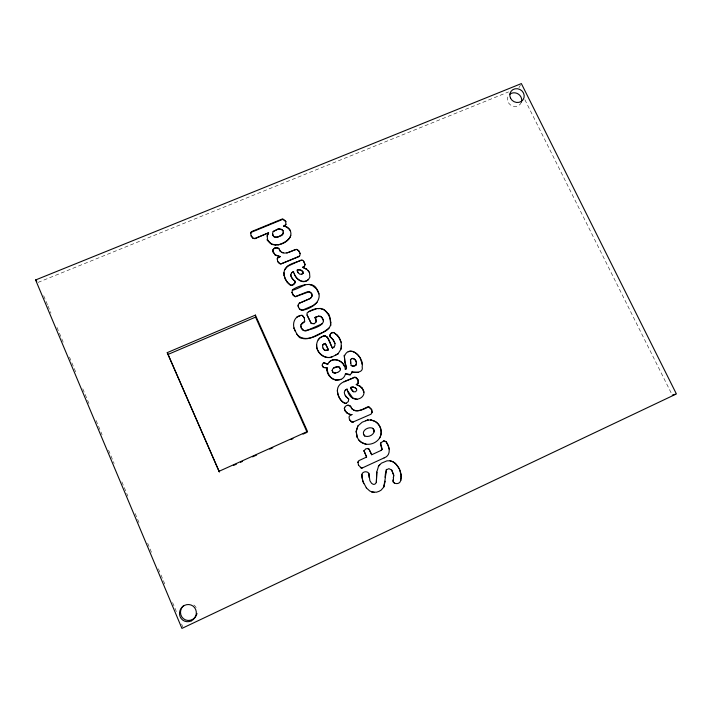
<?xml version="1.0" encoding="UTF-8"?>
<svg xmlns="http://www.w3.org/2000/svg" width="712" height="712" viewBox="0 0 712 712"><rect width="100%" height="100%" fill="white"/><g stroke="black" fill="none" stroke-linecap="round" stroke-linejoin="round"><path stroke-width="0.53" stroke-dasharray="3.56 2.67" d="M518.906 87.736L520.383 85.244M38.074 282.397L508.608 91.901M524.86 99.671L671.274 393.131M43.663 295.694L47.535 304.905M47.962 305.929L50.97 313.084M56.987 327.404L63.43 342.748M69.447 357.068L75.89 372.412M82.77 388.779L89.214 404.122M96.093 420.489L102.11 434.801M108.553 450.144L114.142 463.441M121.877 481.855L127.893 496.175M135.2 513.566L139.49 523.792M147.66 543.229L151.523 552.432M158.402 568.799L160.547 573.917M160.983 574.94L165.282 585.166M172.58 602.557L176.879 612.783M181.605 624.032L182.895 627.103M521.353 102.279A7.271 6.711 29.9 0 1 512.293 105.963A7.271 6.711 29.9 0 1 507.834 96.983M193.833 604.995A8.606 8.224 -58.6 0 1 196.485 608.351"/><path stroke-width="1.07" d="M368.709 406.757L371.584 409.64L372.056 412.506L371.7 409.534L368.709 406.757C363.423 409.809 352.867 414.17 350.277 405.796C347.634 404.372 344.848 405.724 344.368 408.519C344.697 412.275 348.827 414.571 351.915 414.633M298.221 306.32C297.785 301.701 299.111 310.913 298.257 306.107M270.783 243.629C262.541 233.981 269.892 244.723 273.052 244.599C279.229 245.916 286.491 242.988 289.873 237.621C292.81 232.895 289.312 226.38 283.857 225.962C286.046 226.452 289.642 229.042 290.38 230.67M355.875 365.22C357.38 362.702 355.626 359.07 352.796 358.51L351.505 358.741L352.885 358.35C356.231 358.839 358.109 364.357 354.745 366.057L352.965 366.288L351.132 365.434L350.5 359.587L350.58 363.093M366.351 487.773L362.702 481.027L361.856 474.326C362.666 471.353 367.312 470.819 368.834 473.355L369.902 480.751L371.548 483.306L373.284 484.382L374.877 484.213L376.337 482.585L376.808 472.261L376.337 482.585M363.707 483.626L361.936 477.556L361.856 474.326M300.847 325.01L304.683 321.495L302.039 323.23L300.847 325.01L301.425 328.125L303.944 330.68C310.032 330.092 331.009 324.672 320.507 316.342L318.691 316.146L314.944 317.427C316.84 317.659 315.817 324.111 316.359 321.112M272.856 235.343C272.34 230.946 272.376 236.153 274.111 236.785L275.936 237.425L281.009 235.832L282.522 234.702L283.34 232.708L282.522 234.702M356.294 384.409C376.212 393.068 351.595 410.094 347.038 389.09L345.142 390.327C342.641 393.46 346.192 396.815 348.738 399.094L348.31 401.532L346.174 403.241L344.982 403.392C339.295 400.883 336.144 392.873 337.915 387.524C340.345 381.329 348.471 380.564 354.238 377.227L356.267 377.529L358.065 379.763L358.456 382.326L357.967 383.474L357.976 379.897L355.119 377.235L344.118 381.828M273.105 249.494L272.776 250.855L273.862 248.524L277.502 247.669L279.202 249.013L280.537 251.674L279.789 250.58M273.141 231.525L278.579 228.953L281.721 229.665L283.1 230.875L281.73 229.38L278.588 228.659L273.141 231.525L272.545 233.589M280.136 256.774L275.161 255.092L272.963 251.603L275.17 254.825L280.145 256.516L277.653 258.082L277.262 259.043L277.662 257.815L280.145 256.516M273.052 244.599L270.783 243.344M280.555 251.407C285.485 255.759 291.715 250.402 296.708 249.369L298.826 250.766L300.063 253.481L300.019 255.056L298.942 256.649L280.394 264.134L277.662 261.5L277.271 258.785M273.105 249.761L273.862 248.524M274.111 236.785L272.856 235.058M273.853 248.791L274.948 247.847M304.887 263.992C305.056 267.694 304.683 259.408 301.692 260.12C295.507 262.879 284.755 264.081 283.954 272.678C283.963 277.751 286.633 283.323 291.386 285.468L294.697 283.714L295.088 281.249C292.952 279.683 290.674 276.514 290.745 274.592C290.603 277.368 293.388 280.377 295.088 281.249M368.834 473.355L369.065 477.432M275.589 245.035L273.052 244.323M385.415 473.64C383.999 487.426 388.271 459.026 385.539 473.605M384.151 457.878C391.377 455.431 389.776 446.682 386.109 441.636L383.724 440.879L380.689 442.971L380.422 444.261L382.033 449.477L380.813 450.554L382.157 449.414L380.689 442.971M275.936 237.425L274.111 236.5M274.939 248.123L276.229 247.536M279.202 249.013L277.502 247.669M277.787 237.167L282.531 234.417M277.662 261.5L279.389 263.44L281.4 263.752L299.627 256.08M278.267 244.875C282.913 243.486 289.828 240.095 290.736 235.352M385.21 481.205L383.759 486.972L385.459 477.218M346.548 367.712C344.777 367.232 343.451 344.715 344.848 361.438C344.742 363.69 348.515 368.745 345.302 369.341C344.902 360.539 331.863 355.359 327.707 364.348C320.881 361.821 323.31 362.203 327.769 364.188M268.593 232.788L254.949 238.698L252.911 238.324L251.158 235.779L252.893 238.039L254.94 238.422L268.593 232.788L267.151 235.957L267.659 240.193M282.824 219.02C289.339 224.983 284.177 219.029 281.925 219.109L251.799 231.489L250.677 233.385L251.033 232.094M281.712 252.279L283.198 252.876M283.848 226.256L285.948 224.307L285.672 221.574M284.853 225.838L285.948 224.307M335.014 343.522L332.789 339.437L330.012 336.696L329.976 334.854L330.074 336.509C333.002 339.099 336.82 343.549 334.079 347.02L332.682 348.017M283.954 272.678L284.168 275.704M284.569 269.857L287.586 266.315L300.731 260.236M286.847 252.974L295.8 249.449M285.361 279.175L284.186 275.455M287.39 282.442L285.378 278.935M290.06 284.916L287.408 282.201M291.608 272.758L293.504 271.583L291.608 272.758L290.745 274.592M291.386 285.468L290.087 284.684M292.57 285.343L295.257 282.37M312.025 295.854L311.776 293.985L310.512 292.543L308.688 291.92L295.302 296.788L293.219 295.338L292.009 292.392L293.246 295.115L295.329 296.566L306.872 291.964L308.723 291.689L310.557 292.32L311.82 293.753L312.025 295.854L311.278 297.598L309.827 298.764L299.28 303.267L309.871 298.542L311.322 297.376L312.07 295.622M298.684 307.504L299.44 308.999L301.568 310.396C312.906 308.848 324.547 299.36 316.475 288.556C309.622 275.126 273.452 300.66 305.404 284.72M294.216 273.452C295.462 279.14 303.623 284.319 308.51 279.478C302.226 285.432 294.866 278.143 293.504 271.583M296.708 249.369L298.791 251.033L300.063 253.481M391.716 470.107L393.656 475.233L393.38 477.841L393.789 475.198L391.716 470.107L388.912 468.647L386.669 469.706M296.957 270.133L299.494 269.973L301.639 270.649L302.894 271.886L301.674 270.4C296.824 267.872 295.622 271.566 299.841 274.209L301.799 274.218L303.045 273.097L301.799 274.218M298.301 272.651L297.438 271.343M330.822 322.287C330.377 333.519 331.267 313.502 327.654 313.28C323.097 305.733 312.684 308.278 307.068 312.969L307.077 315.051L311.188 323.524L314.321 323.666L316.03 322.073M301.692 260.12L302.742 260.548M295.213 331.133C291.208 320.765 297.563 339.063 301.185 338.022C308.999 341.119 316.324 334.391 323.444 332.255C326.577 330.849 329.442 328.57 330.466 325.162M341.529 345.961L341.128 348.942L341.235 342.579L340.078 339.241L337.346 335.023L333.047 332.406L330.866 333.394L329.914 335.032M303.721 261.438L304.852 264.25M303.677 267L304.46 266.172L302.662 267.427L306.507 269.18L302.698 267.178L303.712 266.751M296.699 317.205L301.078 315.327L302.395 315.541L304.291 317.944L302.431 315.336C295.24 315.122 292.329 322.563 294.047 328.081M299.44 308.999L302.52 310.103L313.075 305.582L317.143 302.351M322.162 365.407L323.711 367.419L326.95 367.837L323.649 367.57L322.5 366.635L322.331 364.295L323.462 362.808M296.753 334.079C304.958 344.51 321.504 333.839 329.14 328.001M335.583 355.163C344.252 350.099 330.742 358.287 329.478 357.549C323.515 358.127 317.997 353.49 316.822 347.741C315.995 343.193 317.614 338.645 322.091 336.527C328.988 333.207 329.87 344.403 332.468 347.963L334.079 347.02M306.552 268.931L309.035 272.02M309.471 272.705L308.225 270.391M401.114 477.93L400.696 480.342L401.185 475.073L399.459 468.959L395.472 463.396L392.917 461.696L390.069 460.815L386.972 460.842L381.329 463.218L378.366 466.467L379.612 464.74M322.171 323.773L305.724 331.053L302.466 329.941L301.425 328.125M309.106 284.319L310.886 285.076M311.847 285.103L316.431 288.787L318.932 293.94M357.887 425.963L356.214 431.419L357.21 437.426L356.125 431.499L357.887 425.963L362.221 422.172L368.131 419.938L365.478 420.694M307.077 315.051L311.233 323.328L314.321 323.666M308.412 311.731L316.039 308.981M379.425 438.387C383.047 432.789 380.626 423.373 373.675 420.881C365.852 418.612 375.633 420.917 376.399 422.252C379.665 424.699 381.525 428.749 381.258 432.825C380.35 444.626 362.524 449.281 357.299 437.346M376.692 472.305L378.481 466.413M400.838 480.306L399.966 482.149C398.462 483.84 396.628 483.831 394.519 483.19L393.122 481.855L393.505 477.805M322.945 344.706C321.913 346.753 323.195 349.458 325.544 350.411L328.437 349.726L325.268 343.389L322.892 344.884L324.28 343.549M344.483 356.08C349.165 343.985 364.268 356.774 362.15 366.938C364.686 376.488 340.033 370.285 358.572 372.465M316.315 321.308L314.891 317.632L316.511 316.751M320.329 308.385L318.077 308.661M316.466 316.956L318.691 316.146M358.243 461.269L357.94 462.462L359.008 460.575L366.6 457.077L364.019 450.838L366.6 457.077M323.506 320.694L321.895 317.481L320.507 316.342M330.76 322.483C330.519 317.178 327.333 312.061 323.186 309.248M304.647 321.69L304.327 317.739M344.368 408.519L344.688 407.371M316.6 345.035C316.03 352.262 325.037 359.872 332.13 356.81M318.095 339.909L319.768 337.942M320.489 337.648L322.091 336.527M322.029 336.705L323.951 335.913M323.898 336.1L325.375 335.886M268.593 233.073L267.151 235.957M323.026 348.115L323.996 349.743L325.491 350.58L328.437 349.726M345.498 373.595C349.227 375.464 354.469 375.26 345.498 373.595C343.228 384.711 325.678 380.324 326.95 367.837M332.406 348.132L327.262 337.105M328.374 349.895L325.268 343.389M332.112 370.418L333.136 372.661L332.112 370.418C332.513 367.775 336.705 365.63 339.446 367.08L340.443 369.305C341.039 371.077 336.162 372.981 337.693 372.429M298.23 304.967L299.316 303.045M330.866 333.394L333.047 332.406M352.44 371.353L351.746 373.213L350.242 374.432M372.162 412.399L370.988 414.197L352.28 422.35L349.467 419.626L349.031 417.054L349.494 415.942L352.004 414.526M292.365 290.042L291.991 292.623M334.355 332.78L338.725 337.061L341.235 342.579M329.264 361.954C333.697 357.406 342.436 360.566 344.394 366.297M327.235 370.605L327.013 367.686M304.425 266.422L304.87 265.193M374.218 431.721C373.043 435.299 368.335 437.506 364.802 436.038C360.005 431.347 368.291 426.07 372.652 428.286L373.942 429.772L374.103 431.801L373.836 429.861L372.652 428.286M363.912 450.901L365.923 448.738L368.754 448.667L371.744 454.71M328.214 373.56L327.298 370.454M341.199 348.773L338.084 353.748M329.665 376.114L328.276 373.417M333.474 368.104L338.245 366.742L339.366 367.232L340.443 369.305M331.454 378.117L329.727 375.972M335.628 373.141L334.275 373.132L337.114 372.572M333.483 379.514L331.516 377.974M348.248 351.755C353.125 349.458 358.715 354.709 360.53 358.839M335.672 380.261L340.897 379.363M345.302 369.341L345.988 369.261M351.132 365.434L353.054 366.137L355.964 365.069M337.337 390.203C337.524 394.822 340.069 401.221 345.062 403.277L346.174 403.241M362.105 364.322L361.545 361.571M308.51 279.478L309.871 277.146L309.506 272.465M345.142 390.327L347.038 389.09M347.714 390.888L352.814 397.964L357.095 399.387M353.472 391.733C351.906 390.941 348.052 386.055 353.108 387.088L355.288 387.764L356.57 389.037L356.694 390.541L355.359 391.84L353.472 391.733L350.518 387.533M383.875 486.946L381.169 490.105L379.087 491.324L376.417 492.214L371.771 491.93L374.005 492.375M348.738 399.094L346.388 397.002M350.438 387.666L353.108 387.088M353.018 387.212L355.288 387.764M356.57 389.037L355.199 387.889M358.065 383.341L356.196 384.542L360.201 386.18M344.572 409.587L344.448 408.412M347.91 405.155L350.945 406.659M363.877 392.232L361.91 387.675M345.187 410.949L344.653 409.48M346.851 412.933L349.325 414.188M352.253 409.258L351.568 408.012M353.535 410.059C357.896 412.809 363.636 408.537 367.784 406.855M349.467 419.626L351.319 421.815L353.366 422.109M350.411 359.747L351.595 358.581M358.821 440.078L361.1 442.108L366.368 444.43M251.051 232.379L282.815 219.323M364.802 436.038L363.61 434.48M367.899 448.382L369.199 449.423L371.637 454.772L380.929 450.491M383.724 440.879L385.984 441.707L387.47 444.341M387.907 444.947L389.242 449.121M360.308 467.437L361.411 468.007L358.572 465.239M362.337 467.935L384.275 457.825M218.744 471.433L307.513 431.481L255.403 315.096L167.24 352.636L219.296 471.851L167.24 352.636M233.429 465.488L236.455 464.126M240.496 462.302L242.507 461.394M252.609 456.855L256.64 455.03M269.768 449.13L272.794 447.759M290.959 439.58L292.979 438.672M303.072 434.124L307.112 432.309L255.555 317.125L255.403 315.096M168.326 354.3L255.555 317.125M283.857 225.962L284.871 225.544M390.069 460.815C396.709 462.239 401.221 470.107 401.087 476.987M35.6 279.967L521.362 83.589L676.4 393.941L181.925 628.411L35.6 279.967L36.837 281.187M672.27 395.124L675.368 394.234M392.899 480.022L393.247 481.819L394.519 483.19M324.227 343.718L325.215 343.567M275.945 237.149L277.796 236.882M361.313 468.051L362.444 467.891M291.413 285.236L292.596 285.103M275.597 244.759L278.276 244.599M368.024 420.036L370.961 419.991M276.22 247.812L277.493 247.945M318.638 316.351L320.453 316.546M321.228 308.883L323.132 309.453M333.554 379.371L335.744 380.119M325.322 336.073L327.2 337.283M333.207 372.518L334.346 372.99M371.878 491.912L369.724 490.96L366.244 487.8M360.103 386.313L361.812 387.8M345.267 410.842L346.931 412.835M345.195 395.338L346.308 397.127M360.77 359.907L361.456 361.732M300.802 326.55L301.39 328.321M358.029 462.417L358.483 465.292M250.66 233.1L251.176 236.064M272.776 250.58L272.963 251.87M283.1 230.875L283.323 232.993M302.929 271.637L303.009 273.346M509.89 94.18A7.271 6.711 29.9 0 1 518.55 94.215A7.271 6.711 29.9 0 1 521.353 102.279M196.966 613.415A8.606 8.224 -58.6 0 1 196.539 614.848M196.236 615.533A8.606 8.224 -58.6 0 1 183.509 618.746A8.606 8.224 -58.6 0 1 183.705 605.476M510.548 98.229A7.343 6.773 29.9 0 0 523 99.822A7.343 6.773 29.9 0 0 517.464 88.733A7.343 6.773 29.9 0 0 510.548 98.229M191.19 620.9A8.704 8.322 -58.6 0 0 192.988 606.054A8.704 8.322 -58.6 0 0 179.549 612.4A8.704 8.322 -58.6 0 0 191.19 620.9"/></g></svg>
